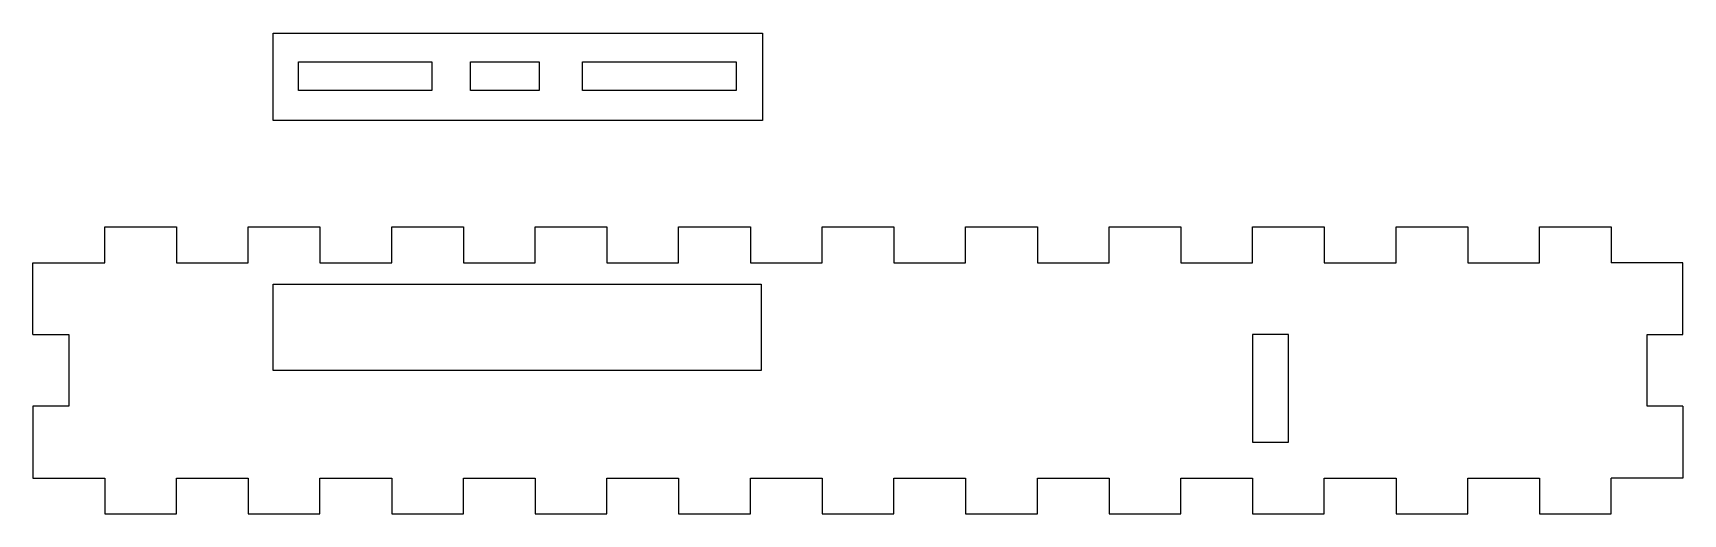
# Model space of a CAD drawing. Header units: millimetres. Extents: x 360 to 590, y 145 to 212.
import ezdxf

# ---------------------------------------------------------------- set-up
doc = ezdxf.new("R2010")
doc.units = ezdxf.units.MM
doc.layers.get('0').update_dxf_attribs({"linetype": 'CONTINUOUS'})

msp = doc.modelspace()

# ---------------------------------------------------------------- linework, layer by layer
for p, q in [((370, 180), (370, 185)), ((370, 185), (380, 185)), ((380, 185), (380, 180)), ((390, 185), (400, 185)), ((390, 180), (390, 185)), ((400, 185), (400, 180)), ((410, 185), (420, 185)), ((410, 180), (410, 185)), ((420, 185), (420, 180)), ((430, 185), (440, 185)), ((430, 180), (430, 185)), ((440, 185), (440, 180)), ((450, 185), (460, 185)), ((450, 180), (450, 185)), ((460, 185), (460, 180)), ((470, 185), (480, 185)), ((470, 180), (470, 185)), ((480, 185), (480, 180)), ((490, 185), (500, 185)), ((490, 180), (490, 185)), ((500, 185), (500, 180)), ((510, 185), (520, 185)), ((510, 180), (510, 185)), ((520, 185), (520, 180)), ((530, 185), (540, 185)), ((530, 180), (530, 185)), ((540, 185), (540, 180)), ((550, 185), (560, 185)), ((550, 180), (550, 185)), ((560, 185), (560, 180)), ((570, 185), (580, 185)), ((570, 180), (570, 185)), ((580, 185), (580, 180)), ((360, 170), (360, 180)), ((360, 180), (365, 180)), ((365, 180), (370, 180)), ((380, 180), (390, 180)), ((400, 180), (410, 180)), ((420, 180), (430, 180)), ((440, 180), (450, 180)), ((460, 180), (470, 180)), ((480, 180), (490, 180)), ((500, 180), (510, 180)), ((520, 180), (530, 180)), ((540, 180), (550, 180)), ((560, 180), (570, 180)), ((585, 180), (580, 180)), ((590, 180), (585, 180)), ((590, 170), (590, 180)), ((360, 170), (365, 170)), ((365, 170), (365, 160)), ((585, 160), (585, 170)), ((585, 170), (590, 170)), ((365, 160), (360, 160)), ((360, 160), (360, 150)), ((590, 160), (585, 160)), ((590, 160), (590, 150)), ((360, 150), (365, 150)), ((365, 150), (370, 150)), ((370, 150), (370, 145)), ((380, 150), (390, 150)), ((380, 145), (380, 150)), ((390, 150), (390, 145)), ((400, 145), (400, 150)), ((400, 150), (410, 150)), ((410, 150), (410, 145)), ((420, 145), (420, 150)), ((420, 150), (430, 150)), ((430, 150), (430, 145)), ((440, 150), (450, 150)), ((440, 145), (440, 150)), ((450, 150), (450, 145)), ((460, 145), (460, 150)), ((460, 150), (470, 150)), ((470, 150), (470, 145)), ((480, 150), (490, 150)), ((480, 145), (480, 150)), ((490, 150), (490, 145)), ((500, 145), (500, 150)), ((500, 150), (510, 150)), ((510, 150), (510, 145)), ((520, 145), (520, 150)), ((520, 150), (530, 150)), ((530, 150), (530, 145)), ((540, 150), (550, 150)), ((540, 145), (540, 150)), ((550, 150), (550, 145)), ((560, 145), (560, 150)), ((560, 150), (570, 150)), ((570, 150), (570, 145)), ((580, 145), (580, 150)), ((585, 150), (580, 150)), ((590, 150), (585, 150)), ((370, 145), (380, 145)), ((390, 145), (400, 145)), ((410, 145), (420, 145)), ((430, 145), (440, 145)), ((450, 145), (460, 145)), ((470, 145), (480, 145)), ((490, 145), (500, 145)), ((510, 145), (520, 145)), ((530, 145), (540, 145)), ((550, 145), (560, 145)), ((570, 145), (580, 145))]:
    msp.add_line(p, q)
for points in [[(461.7, 212), (461.7, 199.8), (393.5, 199.8), (393.5, 212)], [(415.6, 204), (397, 204), (397, 208), (415.6, 208)], [(430.54, 204), (421, 204), (421, 208), (430.54, 208)], [(458, 204), (436.62, 204), (436.62, 208), (458, 208)], [(461.5, 165), (393.5, 165), (393.5, 177), (461.5, 177)], [(535, 170), (530, 170), (530, 155), (535, 155)]]:
    msp.add_lwpolyline(points, close=True)

doc.saveas('drawing.dxf')
